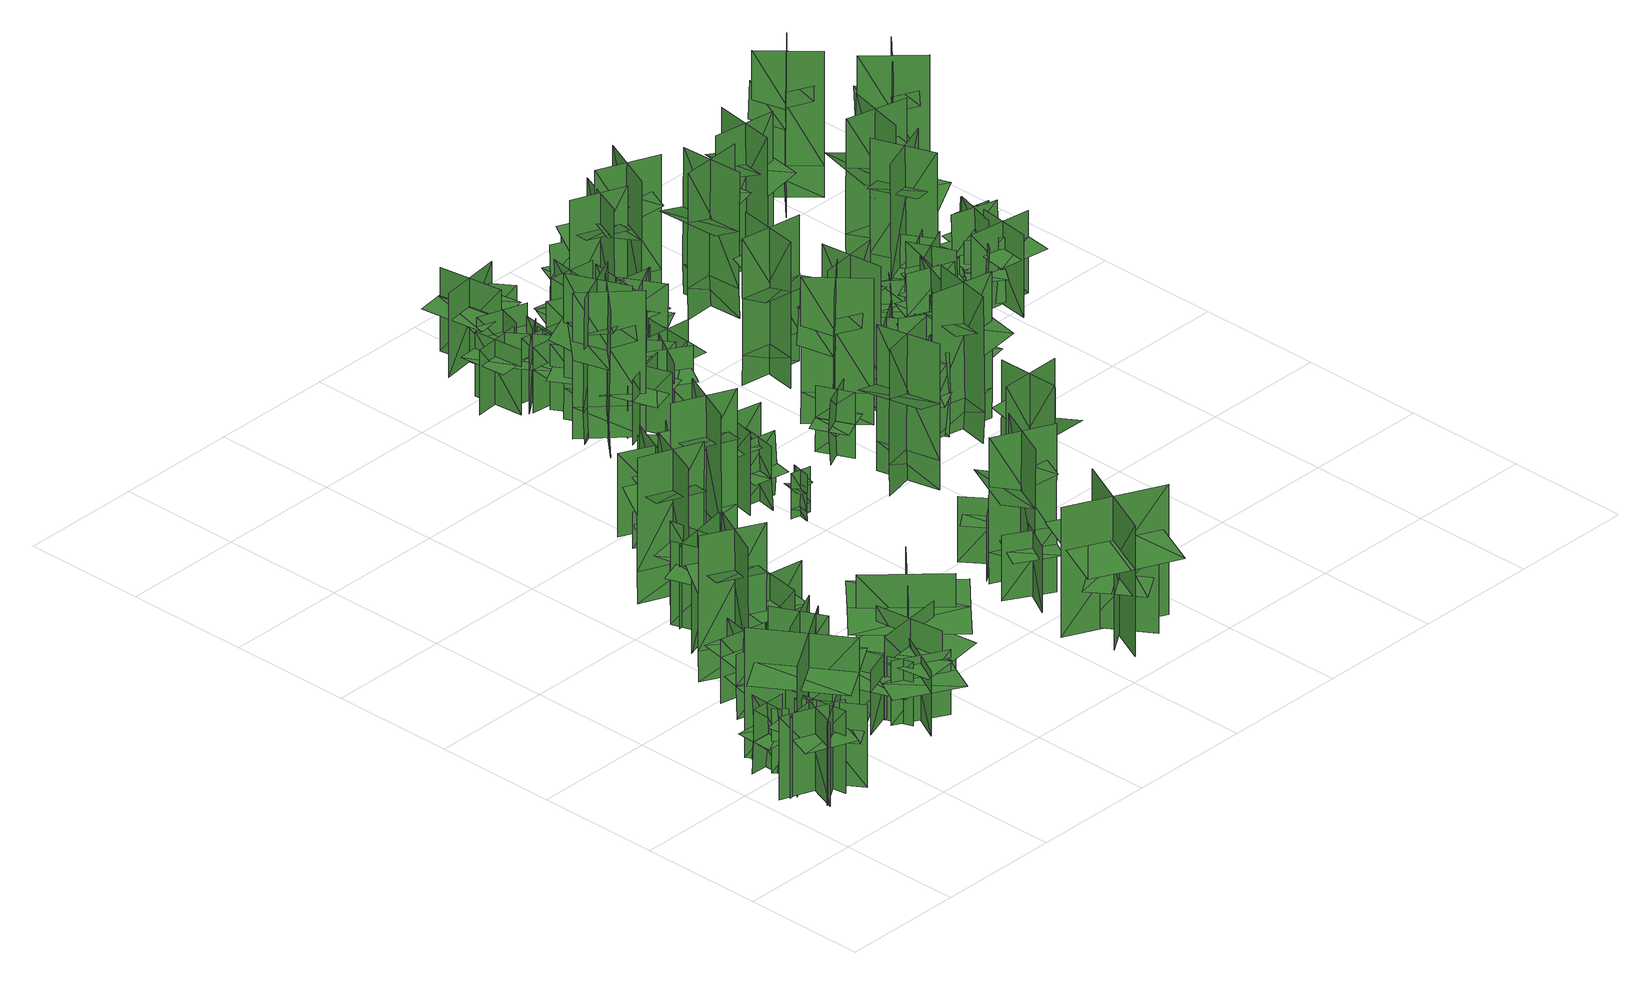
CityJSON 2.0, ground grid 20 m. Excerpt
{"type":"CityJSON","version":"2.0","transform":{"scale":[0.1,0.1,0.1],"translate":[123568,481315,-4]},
"CityObjects":{
"tree1":{"type":"SolitaryVegetationObject","geometry":[{"type":"MultiSurface","lod":"1","boundaries":[[[0,1,2]],[[0,2,3]],[[4,5,6]],[[4,6,7]],[[8,9,10]],[[8,10,11]],[[8,11,12]],[[8,12,13]]]}]},
"tree2":{"type":"SolitaryVegetationObject","geometry":[{"type":"MultiSurface","lod":"1","boundaries":[[[14,15,16]],[[14,16,17]],[[18,19,20]],[[18,20,21]],[[22,23,24]],[[22,24,25]],[[22,25,26]],[[22,26,27]]]}]},
"tree3":{"type":"SolitaryVegetationObject","geometry":[{"type":"MultiSurface","lod":"1","boundaries":[[[28,29,30]],[[28,30,31]],[[32,33,34]],[[32,34,35]],[[36,37,33]],[[36,33,32]],[[38,39,29]],[[38,29,28]],[[28,29,40]],[[28,40,41]],[[28,42,43]],[[28,43,29]]]}]},
"tree4":{"type":"SolitaryVegetationObject","geometry":[{"type":"MultiSurface","lod":"1","boundaries":[[[44,45,46]],[[44,46,47]],[[48,49,50]],[[48,50,51]],[[52,53,54]],[[52,54,55]],[[52,55,56]],[[52,56,57]]]}]},
"tree5":{"type":"SolitaryVegetationObject","geometry":[{"type":"MultiSurface","lod":"1","boundaries":[[[58,59,60]],[[58,60,61]],[[62,63,64]],[[62,64,65]],[[66,67,68]],[[66,68,69]],[[66,69,70]],[[66,70,71]]]}]},
"tree6":{"type":"SolitaryVegetationObject","geometry":[{"type":"MultiSurface","lod":"1","boundaries":[[[72,73,74]],[[72,74,75]],[[76,77,78]],[[76,78,79]],[[80,81,82]],[[80,82,83]],[[80,84,85]],[[80,85,81]]]}]},
"tree7":{"type":"SolitaryVegetationObject","geometry":[{"type":"MultiSurface","lod":"1","boundaries":[[[86,87,88]],[[86,88,89]],[[90,91,92]],[[90,92,93]],[[94,95,91]],[[94,91,90]],[[96,97,87]],[[96,87,86]],[[98,99,100]],[[98,100,101]],[[102,103,104]],[[102,104,105]]]}]},
"tree8":{"type":"SolitaryVegetationObject","geometry":[{"type":"MultiSurface","lod":"1","boundaries":[[[106,107,108]],[[106,108,109]],[[110,111,112]],[[110,112,113]],[[114,115,111]],[[114,111,110]],[[116,117,107]],[[116,107,106]],[[106,107,118]],[[106,118,119]],[[106,120,121]],[[106,121,107]]]}]},
"tree9":{"type":"SolitaryVegetationObject","geometry":[{"type":"MultiSurface","lod":"1","boundaries":[[[122,123,124]],[[122,124,125]],[[126,127,128]],[[126,128,129]],[[130,131,127]],[[130,127,126]],[[132,133,123]],[[132,123,122]],[[122,123,134]],[[122,134,135]],[[122,136,137]],[[122,137,123]]]}]},
"tree10":{"type":"SolitaryVegetationObject","geometry":[{"type":"MultiSurface","lod":"1","boundaries":[[[138,139,140]],[[138,140,141]],[[142,143,144]],[[142,144,145]],[[146,147,148]],[[146,148,149]],[[146,149,150]],[[146,150,151]]]}]},
"tree11":{"type":"SolitaryVegetationObject","geometry":[{"type":"MultiSurface","lod":"1","boundaries":[[[152,153,154]],[[152,154,155]],[[156,157,158]],[[156,158,159]],[[160,161,162]],[[160,162,163]],[[160,163,164]],[[160,164,165]]]}]},
"tree12":{"type":"SolitaryVegetationObject","geometry":[{"type":"MultiSurface","lod":"1","boundaries":[[[166,167,168]],[[166,168,169]],[[170,171,172]],[[170,172,173]],[[174,175,176]],[[174,176,177]],[[174,177,178]],[[174,178,179]]]}]},
"tree13":{"type":"SolitaryVegetationObject","geometry":[{"type":"MultiSurface","lod":"1","boundaries":[[[180,181,182]],[[180,182,183]],[[184,185,186]],[[184,186,187]],[[188,189,185]],[[188,185,184]],[[190,191,181]],[[190,181,180]],[[192,193,194]],[[192,194,195]],[[196,197,198]],[[196,198,199]]]}]},
"tree14":{"type":"SolitaryVegetationObject","geometry":[{"type":"MultiSurface","lod":"1","boundaries":[[[200,201,202]],[[200,202,203]],[[204,205,206]],[[204,206,207]],[[208,209,210]],[[208,210,211]],[[208,211,212]],[[208,212,213]]]}]},
"tree15":{"type":"SolitaryVegetationObject","geometry":[{"type":"MultiSurface","lod":"1","boundaries":[[[214,215,216]],[[214,216,217]],[[218,219,220]],[[218,220,221]],[[222,223,224]],[[222,224,225]],[[222,225,226]],[[222,226,227]]]}]},
"tree16":{"type":"SolitaryVegetationObject","geometry":[{"type":"MultiSurface","lod":"1","boundaries":[[[228,229,230]],[[228,230,231]],[[232,233,234]],[[232,234,235]],[[236,237,238]],[[236,238,239]],[[236,240,241]],[[236,241,237]]]}]},
"tree17":{"type":"SolitaryVegetationObject","geometry":[{"type":"MultiSurface","lod":"1","boundaries":[[[242,243,244]],[[242,244,245]],[[246,247,248]],[[246,248,249]],[[250,251,252]],[[250,252,253]],[[250,253,254]],[[250,254,255]]]}]},
"tree18":{"type":"SolitaryVegetationObject","geometry":[{"type":"MultiSurface","lod":"1","boundaries":[[[256,257,258]],[[256,258,259]],[[260,261,262]],[[260,262,263]],[[264,265,266]],[[264,266,267]],[[264,268,269]],[[264,269,265]]]}]},
"tree19":{"type":"SolitaryVegetationObject","geometry":[{"type":"MultiSurface","lod":"1","boundaries":[[[270,271,272]],[[270,272,273]],[[274,275,276]],[[274,276,277]],[[278,279,275]],[[278,275,274]],[[280,281,271]],[[280,271,270]],[[282,283,284]],[[282,284,285]],[[286,287,288]],[[286,288,289]]]}]},
"tree20":{"type":"SolitaryVegetationObject","geometry":[{"type":"MultiSurface","lod":"1","boundaries":[[[290,291,292]],[[290,292,293]],[[294,295,296]],[[294,296,297]],[[298,299,300]],[[298,300,301]],[[298,301,302]],[[298,302,303]]]}]},
"tree21":{"type":"SolitaryVegetationObject","geometry":[{"type":"MultiSurface","lod":"1","boundaries":[[[304,305,306]],[[304,306,307]],[[308,309,310]],[[308,310,311]],[[312,313,314]],[[312,314,315]],[[312,315,316]],[[312,316,317]]]}]},
"tree22":{"type":"SolitaryVegetationObject","geometry":[{"type":"MultiSurface","lod":"1","boundaries":[[[318,319,320]],[[318,320,321]],[[322,323,324]],[[322,324,325]],[[326,327,323]],[[326,323,322]],[[328,329,319]],[[328,319,318]],[[330,331,332]],[[330,332,333]],[[334,335,336]],[[334,336,337]]]}]},
"tree23":{"type":"SolitaryVegetationObject","geometry":[{"type":"MultiSurface","lod":"1","boundaries":[[[338,339,340]],[[338,340,341]],[[342,343,344]],[[342,344,345]],[[346,347,348]],[[346,348,349]],[[346,347,350]],[[346,350,351]]]}]},
"tree24":{"type":"SolitaryVegetationObject","geometry":[{"type":"MultiSurface","lod":"1","boundaries":[[[352,353,354]],[[352,354,355]],[[356,357,358]],[[356,358,359]],[[360,361,362]],[[360,362,363]],[[360,361,364]],[[360,364,365]]]}]},
"tree25":{"type":"SolitaryVegetationObject","geometry":[{"type":"MultiSurface","lod":"1","boundaries":[[[366,367,368]],[[366,368,369]],[[370,371,372]],[[370,372,373]],[[374,375,376]],[[374,376,377]],[[374,378,379]],[[374,379,375]]]}]},
"tree26":{"type":"SolitaryVegetationObject","geometry":[{"type":"MultiSurface","lod":"1","boundaries":[[[380,381,382]],[[380,382,383]],[[384,385,386]],[[384,386,387]],[[388,389,390]],[[388,390,391]],[[388,391,392]],[[388,392,393]]]}]},
"tree27":{"type":"SolitaryVegetationObject","geometry":[{"type":"MultiSurface","lod":"1","boundaries":[[[394,395,396]],[[394,396,397]],[[398,399,400]],[[398,400,401]],[[402,403,399]],[[402,399,398]],[[404,405,395]],[[404,395,394]],[[406,407,408]],[[406,408,409]],[[410,411,412]],[[410,412,413]]]}]},
"tree28":{"type":"SolitaryVegetationObject","geometry":[{"type":"MultiSurface","lod":"1","boundaries":[[[414,415,416]],[[414,416,417]],[[418,419,420]],[[418,420,421]],[[422,423,424]],[[422,424,425]],[[422,425,426]],[[422,426,427]]]}]},
"tree29":{"type":"SolitaryVegetationObject","geometry":[{"type":"MultiSurface","lod":"1","boundaries":[[[428,429,430]],[[428,430,431]],[[432,433,434]],[[432,434,435]],[[436,437,433]],[[436,433,432]],[[438,439,429]],[[438,429,428]],[[440,441,442]],[[440,442,443]],[[444,445,446]],[[444,446,447]]]}]},
"tree30":{"type":"SolitaryVegetationObject","geometry":[{"type":"MultiSurface","lod":"1","boundaries":[[[448,449,450]],[[448,450,451]],[[452,453,454]],[[452,454,455]],[[456,457,453]],[[456,453,452]],[[458,459,449]],[[458,449,448]],[[448,449,460]],[[448,460,461]],[[448,462,463]],[[448,463,449]]]}]},
"tree31":{"type":"SolitaryVegetationObject","geometry":[{"type":"MultiSurface","lod":"1","boundaries":[[[464,465,466]],[[464,466,467]],[[468,469,470]],[[468,470,471]],[[472,473,474]],[[472,474,475]],[[472,476,477]],[[472,477,473]]]}]},
"tree32":{"type":"SolitaryVegetationObject","geometry":[{"type":"MultiSurface","lod":"1","boundaries":[[[478,479,480]],[[478,480,481]],[[482,483,484]],[[482,484,485]],[[486,487,483]],[[486,483,482]],[[488,489,479]],[[488,479,478]],[[490,491,492]],[[490,492,493]],[[494,495,496]],[[494,496,497]]]}]},
"tree33":{"type":"SolitaryVegetationObject","geometry":[{"type":"MultiSurface","lod":"1","boundaries":[[[498,499,500]],[[498,500,501]],[[502,503,504]],[[502,504,505]],[[506,507,503]],[[506,503,502]],[[508,509,499]],[[508,499,498]],[[510,511,512]],[[510,512,513]],[[514,515,516]],[[514,516,517]]]}]},
"tree34":{"type":"SolitaryVegetationObject","geometry":[{"type":"MultiSurface","lod":"1","boundaries":[[[518,519,520]],[[518,520,521]],[[522,523,524]],[[522,524,525]],[[526,527,528]],[[526,528,529]],[[526,530,531]],[[526,531,527]]]}]},
"tree35":{"type":"SolitaryVegetationObject","geometry":[{"type":"MultiSurface","lod":"1","boundaries":[[[532,533,534]],[[532,534,535]],[[536,537,538]],[[536,538,539]],[[540,541,542]],[[540,542,543]],[[540,541,544]],[[540,544,545]]]}]},
"tree36":{"type":"SolitaryVegetationObject","geometry":[{"type":"MultiSurface","lod":"1","boundaries":[[[546,547,548]],[[546,548,549]],[[550,551,552]],[[550,552,553]],[[554,555,556]],[[554,556,557]],[[554,555,558]],[[554,558,559]]]}]},
"tree37":{"type":"SolitaryVegetationObject","geometry":[{"type":"MultiSurface","lod":"1","boundaries":[[[560,561,562]],[[560,562,563]],[[564,565,566]],[[564,566,567]],[[568,569,570]],[[568,570,571]],[[568,569,572]],[[568,572,573]]]}]},
"tree38":{"type":"SolitaryVegetationObject","geometry":[{"type":"MultiSurface","lod":"1","boundaries":[[[574,575,576]],[[574,576,577]],[[578,579,580]],[[578,580,581]],[[582,583,584]],[[582,584,585]],[[582,583,586]],[[582,586,587]]]}]},
"tree39":{"type":"SolitaryVegetationObject","geometry":[{"type":"MultiSurface","lod":"1","boundaries":[[[588,589,590]],[[588,590,591]],[[592,593,594]],[[592,594,595]],[[596,597,598]],[[596,598,599]],[[596,597,600]],[[596,600,601]]]}]},
"tree40":{"type":"SolitaryVegetationObject","geometry":[{"type":"MultiSurface","lod":"1","boundaries":[[[602,603,604]],[[602,604,605]],[[606,607,608]],[[606,608,609]],[[610,611,607]],[[610,607,606]],[[612,613,603]],[[612,603,602]],[[614,615,616]],[[614,616,617]],[[618,619,620]],[[618,620,621]]]}]},
"tree41":{"type":"SolitaryVegetationObject","geometry":[{"type":"MultiSurface","lod":"1","boundaries":[[[622,623,624]],[[622,624,625]],[[626,627,628]],[[626,628,629]],[[630,631,632]],[[630,632,633]],[[630,631,634]],[[630,634,635]]]}]},
"tree42":{"type":"SolitaryVegetationObject","geometry":[{"type":"MultiSurface","lod":"1","boundaries":[[[636,637,638]],[[636,638,639]],[[640,641,642]],[[640,642,643]],[[644,645,641]],[[644,641,640]],[[646,647,637]],[[646,637,636]],[[648,649,650]],[[648,650,651]],[[652,653,654]],[[652,654,655]]]}]},
"tree43":{"type":"SolitaryVegetationObject","geometry":[{"type":"MultiSurface","lod":"1","boundaries":[[[656,657,658]],[[656,658,659]],[[660,661,662]],[[660,662,663]],[[664,665,666]],[[664,666,667]],[[664,665,668]],[[664,668,669]]]}]},
"tree44":{"type":"SolitaryVegetationObject","geometry":[{"type":"MultiSurface","lod":"1","boundaries":[[[670,671,672]],[[670,672,673]],[[674,675,676]],[[674,676,677]],[[678,679,680]],[[678,680,681]],[[678,679,682]],[[678,682,683]]]}]},
"tree45":{"type":"SolitaryVegetationObject","geometry":[{"type":"MultiSurface","lod":"1","boundaries":[[[684,685,686]],[[684,686,687]],[[688,689,690]],[[688,690,691]],[[692,693,694]],[[692,694,695]],[[692,693,696]],[[692,696,697]]]}]},
"tree46":{"type":"SolitaryVegetationObject","geometry":[{"type":"MultiSurface","lod":"1","boundaries":[[[698,699,700]],[[698,700,701]],[[702,703,704]],[[702,704,705]],[[706,707,708]],[[706,708,709]],[[706,707,710]],[[706,710,711]]]}]},
"tree47":{"type":"SolitaryVegetationObject","geometry":[{"type":"MultiSurface","lod":"1","boundaries":[[[712,713,714]],[[712,714,715]],[[716,717,718]],[[716,718,719]],[[720,721,722]],[[720,722,723]],[[720,721,724]],[[720,724,725]]]}]},
"tree48":{"type":"SolitaryVegetationObject","geometry":[{"type":"MultiSurface","lod":"1","boundaries":[[[726,727,728]],[[726,728,729]],[[730,731,732]],[[730,732,733]],[[734,735,736]],[[734,736,737]],[[734,735,738]],[[734,738,739]]]}]},
"tree49":{"type":"SolitaryVegetationObject","geometry":[{"type":"MultiSurface","lod":"1","boundaries":[[[740,741,742]],[[740,742,743]],[[744,745,746]],[[744,746,747]],[[748,749,745]],[[748,745,744]],[[750,751,741]],[[750,741,740]],[[740,741,752]],[[740,752,753]],[[740,754,755]],[[740,755,741]]]}]},
"tree50":{"type":"SolitaryVegetationObject","geometry":[{"type":"MultiSurface","lod":"1","boundaries":[[[756,757,758]],[[756,758,759]],[[760,761,762]],[[760,762,763]],[[764,765,766]],[[764,766,767]],[[764,765,768]],[[764,768,769]]]}]},
"tree51":{"type":"SolitaryVegetationObject","geometry":[{"type":"MultiSurface","lod":"1","boundaries":[[[770,771,772]],[[770,772,773]],[[774,775,776]],[[774,776,777]],[[778,779,775]],[[778,775,774]],[[780,781,771]],[[780,771,770]],[[770,771,782]],[[770,782,783]],[[770,784,785]],[[770,785,771]]]}]},
"tree52":{"type":"SolitaryVegetationObject","geometry":[{"type":"MultiSurface","lod":"1","boundaries":[[[786,787,788]],[[786,788,789]],[[790,791,792]],[[790,792,793]],[[794,795,796]],[[794,796,797]],[[794,795,798]],[[794,798,799]]]}]},
"tree53":{"type":"SolitaryVegetationObject","geometry":[{"type":"MultiSurface","lod":"1","boundaries":[[[800,801,802]],[[800,802,803]],[[804,805,806]],[[804,806,807]],[[808,809,810]],[[808,810,811]],[[808,809,812]],[[808,812,813]]]}]},
"tree54":{"type":"SolitaryVegetationObject","geometry":[{"type":"MultiSurface","lod":"1","boundaries":[[[814,815,816]],[[814,816,817]],[[818,819,820]],[[818,820,821]],[[822,823,824]],[[822,824,825]],[[822,823,826]],[[822,826,827]]]}]},
"tree55":{"type":"SolitaryVegetationObject","geometry":[{"type":"MultiSurface","lod":"1","boundaries":[[[828,829,830]],[[828,830,831]],[[832,833,834]],[[832,834,835]],[[836,837,838]],[[836,838,839]],[[836,837,840]],[[836,840,841]]]}]},
"tree56":{"type":"SolitaryVegetationObject","geometry":[{"type":"MultiSurface","lod":"1","boundaries":[[[842,843,844]],[[842,844,845]],[[846,847,848]],[[846,848,849]],[[850,851,847]],[[850,847,846]],[[852,853,843]],[[852,843,842]],[[854,855,856]],[[854,856,857]],[[858,859,860]],[[858,860,861]]]}]},
"tree57":{"type":"SolitaryVegetationObject","geometry":[{"type":"MultiSurface","lod":"1","boundaries":[[[862,863,864]],[[862,864,865]],[[866,867,868]],[[866,868,869]],[[870,871,867]],[[870,867,866]],[[872,873,863]],[[872,863,862]],[[862,863,874]],[[862,874,875]],[[862,876,877]],[[862,877,863]]]}]},
"tree58":{"type":"SolitaryVegetationObject","geometry":[{"type":"MultiSurface","lod":"1","boundaries":[[[878,879,880]],[[878,880,881]],[[882,883,884]],[[882,884,885]],[[886,887,888]],[[886,888,889]],[[886,887,890]],[[886,890,891]]]}]},
"tree59":{"type":"SolitaryVegetationObject","geometry":[{"type":"MultiSurface","lod":"1","boundaries":[[[892,893,894]],[[892,894,895]],[[896,897,898]],[[896,898,899]],[[900,901,897]],[[900,897,896]],[[902,903,893]],[[902,893,892]],[[892,893,904]],[[892,904,905]],[[892,906,907]],[[892,907,893]]]}]},
"tree60":{"type":"SolitaryVegetationObject","geometry":[{"type":"MultiSurface","lod":"1","boundaries":[[[908,909,910]],[[908,910,911]],[[912,913,914]],[[912,914,915]],[[916,917,913]],[[916,913,912]],[[918,919,909]],[[918,909,908]],[[908,909,920]],[[908,920,921]],[[908,922,923]],[[908,923,909]]]}]},
"tree61":{"type":"SolitaryVegetationObject","geometry":[{"type":"MultiSurface","lod":"1","boundaries":[[[924,925,926]],[[924,926,927]],[[928,929,930]],[[928,930,931]],[[932,933,929]],[[932,929,928]],[[934,935,925]],[[934,925,924]],[[936,937,938]],[[936,938,939]],[[940,941,942]],[[940,942,943]]]}]},
"tree62":{"type":"SolitaryVegetationObject","geometry":[{"type":"MultiSurface","lod":"1","boundaries":[[[944,945,946]],[[944,946,947]],[[948,949,950]],[[948,950,951]],[[952,953,949]],[[952,949,948]],[[954,955,945]],[[954,945,944]],[[956,957,958]],[[956,958,959]],[[960,961,962]],[[960,962,963]]]}]},
"tree63":{"type":"SolitaryVegetationObject","geometry":[{"type":"MultiSurface","lod":"1","boundaries":[[[964,965,966]],[[964,966,967]],[[968,969,970]],[[968,970,971]],[[972,973,969]],[[972,969,968]],[[974,975,965]],[[974,965,964]],[[976,977,978]],[[976,978,979]],[[980,981,982]],[[980,982,983]]]}]},
"tree64":{"type":"SolitaryVegetationObject","geometry":[{"type":"MultiSurface","lod":"1","boundaries":[[[984,985,986]],[[984,986,987]],[[988,989,990]],[[988,990,991]],[[992,993,989]],[[992,989,988]],[[994,995,985]],[[994,985,984]],[[996,997,998]],[[996,998,999]],[[1000,1001,1002]],[[1000,1002,1003]]]}]},
"tree65":{"type":"SolitaryVegetationObject","geometry":[{"type":"MultiSurface","lod":"1","boundaries":[[[1004,1005,1006]],[[1004,1006,1007]],[[1008,1009,1010]],[[1008,1010,1011]],[[1012,1013,1009]],[[1012,1009,1008]],[[1014,1015,1005]],[[1014,1005,1004]],[[1004,1005,1016]],[[1004,1016,1017]],[[1004,1018,1019]],[[1004,1019,1005]]]}]},
"tree66":{"type":"SolitaryVegetationObject","geometry":[{"type":"MultiSurface","lod":"1","boundaries":[[[1020,1021,1022]],[[1020,1022,1023]],[[1024,1025,1026]],[[1024,1026,1027]],[[1028,1029,1030]],[[1028,1030,1031]],[[1028,1032,1033]],[[1028,1033,1029]]]}]},
"tree67":{"type":"SolitaryVegetationObject","geometry":[{"type":"MultiSurface","lod":"1","boundaries":[[[1034,1035,1036]],[[1034,1036,1037]],[[1038,1039,1040]],[[1038,1040,1041]],[[1042,1043,1044]],[[1042,1044,1045]],[[1042,1045,1046]],[[1042,1046,1047]]]}]},
"tree68":{"type":"SolitaryVegetationObject","geometry":[{"type":"MultiSurface","lod":"1","boundaries":[[[1048,1049,1050]],[[1048,1050,1051]],[[1052,1053,1054]],[[1052,1054,1055]],[[1056,1057,1053]],[[1056,1053,1052]],[[1058,1059,1049]],[[1058,1049,1048]],[[1060,1061,1062]],[[1060,1062,1063]],[[1064,1065,1066]],[[1064,1066,1067]]]}]},
"tree69":{"type":"SolitaryVegetationObject","geometry":[{"type":"MultiSurface","lod":"1","boundaries":[[[1068,1069,1070]],[[1068,1070,1071]],[[1072,1073,1074]],[[1072,1074,1075]],[[1076,1077,1073]],[[1076,1073,1072]],[[1078,1079,1069]],[[1078,1069,1068]],[[1068,1069,1080]],[[1068,1080,1081]],[[1068,1082,1083]],[[1068,1083,1069]]]}]},
"tree70":{"type":"SolitaryVegetationObject","geometry":[{"type":"MultiSurface","lod":"1","boundaries":[[[1084,1085,1086]],[[1084,1086,1087]],[[1088,1089,1090]],[[1088,1090,1091]],[[1092,1093,1094]],[[1092,1094,1095]],[[1092,1096,1097]],[[1092,1097,1093]]]}]},
"tree71":{"type":"SolitaryVegetationObject","geometry":[{"type":"MultiSurface","lod":"1","boundaries":[[[1098,1099,1100]],[[1098,1100,1101]],[[1102,1103,1104]],[[1102,1104,1105]],[[1106,1107,1103]],[[1106,1103,1102]],[[1108,1109,1099]],[[1108,1099,1098]],[[1110,1111,1112]],[[1110,1112,1113]],[[1114,1115,1116]],[[1114,1116,1117]]]}]},
"tree72":{"type":"SolitaryVegetationObject","geometry":[{"type":"MultiSurface","lod":"1","boundaries":[[[1118,1119,1120]],[[1118,1120,1121]],[[1122,1123,1124]],[[1122,1124,1125]],[[1126,1127,1123]],[[1126,1123,1122]],[[1128,1129,1119]],[[1128,1119,1118]],[[1118,1119,1130]],[[1118,1130,1131]],[[1118,1132,1133]],[[1118,1133,1119]]]}]},
"tree73":{"type":"SolitaryVegetationObject","geometry":[{"type":"MultiSurface","lod":"1","boundaries":[[[1134,1135,1136]],[[1134,1136,1137]],[[1138,1139,1140]],[[1138,1140,1141]],[[1142,1143,1139]],[[1142,1139,1138]],[[1144,1145,1135]],[[1144,1135,1134]],[[1134,1135,1146]],[[1134,1146,1147]],[[1134,1148,1149]],[[1134,1149,1135]]]}]},
"tree74":{"type":"SolitaryVegetationObject","geometry":[{"type":"MultiSurface","lod":"1","boundaries":[[[1150,1151,1152]],[[1150,1152,1153]],[[1154,1155,1156]],[[1154,1156,1157]],[[1158,1159,1155]],[[1158,1155,1154]],[[1160,1161,1151]],[[1160,1151,1150]],[[1150,1151,1162]],[[1150,1162,1163]],[[1150,1164,1165]],[[1150,1165,1151]]]}]},
"tree75":{"type":"SolitaryVegetationObject","geometry":[{"type":"MultiSurface","lod":"1","boundaries":[[[1166,1167,1168]],[[1166,1168,1169]],[[1170,1171,1172]],[[1170,1172,1173]],[[1174,1175,1171]],[[1174,1171,1170]],[[1176,1177,1167]],[[1176,1167,1166]],[[1166,1167,1178]],[[1166,1178,1179]],[[1166,1180,1181]],[[1166,1181,1167]]]}]},
"tree76":{"type":"SolitaryVegetationObject","geometry":[{"type":"MultiSurface","lod":"1","boundaries":[[[1182,1183,1184]],[[1182,1184,1185]],[[1186,1187,1188]],[[1186,1188,1189]],[[1190,1191,1192]],[[1190,1192,1193]],[[1190,1194,1195]],[[1190,1195,1191]]]}]},
"tree77":{"type":"SolitaryVegetationObject","geometry":[{"type":"MultiSurface","lod":"1","boundaries":[[[1196,1197,1198]],[[1196,1198,1199]],[[1200,1201,1202]],[[1200,1202,1203]],[[1204,1205,1201]],[[1204,1201,1200]],[[1206,1207,1197]],[[1206,1197,1196]],[[1208,1209,1210]],[[1208,1210,1211]],[[1212,1213,1214]],[[1212,1214,1215]]]}]},
"tree78":{"type":"SolitaryVegetationObject","geometry":[{"type":"MultiSurface","lod":"1","boundaries":[[[1216,1217,1218]],[[1216,1218,1219]],[[1220,1221,1222]],[[1220,1222,1223]],[[1224,1225,1221]],[[1224,1221,1220]],[[1226,1227,1217]],[[1226,1217,1216]],[[1216,1217,1228]],[[1216,1228,1229]],[[1216,1230,1231]],[[1216,1231,1217]]]}]},
"tree79":{"type":"SolitaryVegetationObject","geometry":[{"type":"MultiSurface","lod":"1","boundaries":[[[1232,1233,1234]],[[1232,1234,1235]],[[1236,1237,1238]],[[1236,1238,1239]],[[1240,1241,1237]],[[1240,1237,1236]],[[1242,1243,1233]],[[1242,1233,1232]],[[1244,1245,1246]],[[1244,1246,1247]],[[1248,1249,1250]],[[1248,1250,1251]]]}]},
"tree80":{"type":"SolitaryVegetationObject","geometry":[{"type":"MultiSurface","lod":"1","boundaries":[[[1252,1253,1254]],[[1252,1254,1255]],[[1256,1257,1258]],[[1256,1258,1259]],[[1260,1261,1257]],[[1260,1257,1256]],[[1262,1263,1253]],[[1262,1253,1252]],[[1252,1253,1264]],[[1252,1264,1265]],[[1252,1266,1267]],[[1252,1267,1253]]]}]},
"tree81":{"type":"SolitaryVegetationObject","geometry":[{"type":"MultiSurface","lod":"1","boundaries":[[[1268,1269,1270]],[[1268,1270,1271]],[[1272,1273,1274]],[[1272,1274,1275]],[[1276,1277,1273]],[[1276,1273,1272]],[[1278,1279,1269]],[[1278,1269,1268]],[[1280,1281,1282]],[[1280,1282,1283]],[[1284,1285,1286]],[[1284,1286,1287]]]}]},
"tree82":{"type":"SolitaryVegetationObject","geometry":[{"type":"MultiSurface","lod":"1","boundaries":[[[1288,1289,1290]],[[1288,1290,1291]],[[1292,1293,1294]],[[1292,1294,1295]],[[1296,1297,1298]],[[1296,1298,1299]],[[1296,1299,1300]],[[1296,1300,1301]]]}]},
"tree83":{"type":"SolitaryVegetationObject","geometry":[{"type":"MultiSurface","lod":"1","boundaries":[[[1302,1303,1304]],[[1302,1304,1305]],[[1306,1307,1308]],[[1306,1308,1309]],[[1310,1311,1307]],[[1310,1307,1306]],[[1312,1313,1303]],[[1312,1303,1302]],[[1302,1303,1314]],[[1302,1314,1315]],[[1302,1316,1317]],[[1302,1317,1303]]]}]},
"tree84":{"type":"SolitaryVegetationObject","geometry":[{"type":"MultiSurface","lod":"1","boundaries":[[[1318,1319,1320]],[[1318,1320,1321]],[[1322,1323,1324]],[[1322,1324,1325]],[[1326,1327,1323]],[[1326,1323,1322]],[[1328,1329,1319]],[[1328,1319,1318]],[[1330,1331,1332]],[[1330,1332,1333]],[[1334,1335,1336]],[[1334,1336,1337]]]}]},
"tree85":{"type":"SolitaryVegetationObject","geometry":[{"type":"MultiSurface","lod":"1","boundaries":[[[1338,1339,1340]],[[1338,1340,1341]],[[1342,1343,1344]],[[1342,1344,1345]],[[1346,1347,1343]],[[1346,1343,1342]],[[1348,1349,1339]],[[1348,1339,1338]],[[1338,1339,1350]],[[1338,1350,1351]],[[1338,1352,1353]],[[1338,1353,1339]]]}]},
"tree86":{"type":"SolitaryVegetationObject","geometry":[{"type":"MultiSurface","lod":"1","boundaries":[[[1354,1355,1356]],[[1354,1356,1357]],[[1358,1359,1360]],[[1358,1360,1361]],[[1362,1363,1359]],[[1362,1359,1358]],[[1364,1365,1355]],[[1364,1355,1354]],[[1366,1367,1368]],[[1366,1368,1369]],[[1370,1371,1372]],[[1370,1372,1373]]]}]},
"tree87":{"type":"SolitaryVegetationObject","geometry":[{"type":"MultiSurface","lod":"1","boundaries":[[[1374,1375,1376]],[[1374,1376,1377]],[[1378,1379,1380]],[[1378,1380,1381]],[[1382,1383,1379]],[[1382,1379,1378]],[[1384,1385,1375]],[[1384,1375,1374]],[[1386,1387,1388]],[[1386,1388,1389]],[[1390,1391,1392]],[[1390,1392,1393]]]}]},
"tree88":{"type":"SolitaryVegetationObject","geometry":[{"type":"MultiSurface","lod":"1","boundaries":[[[1394,1395,1396]],[[1394,1396,1397]],[[1398,1399,1400]],[[1398,1400,1401]],[[1402,1403,1399]],[[1402,1399,1398]],[[1404,1405,1395]],[[1404,1395,1394]],[[1394,1395,1406]],[[1394,1406,1407]],[[1394,1408,1409]],[[1394,1409,1395]]]}]},
"tree89":{"type":"SolitaryVegetationObject","geometry":[{"type":"MultiSurface","lod":"1","boundaries":[[[1410,1411,1412]],[[1410,1412,1413]],[[1414,1415,1416]],[[1414,1416,1417]],[[1418,1419,1415]],[[1418,1415,1414]],[[1420,1421,1411]],[[1420,1411,1410]],[[1410,1411,1422]],[[1410,1422,1423]],[[1410,1424,1425]],[[1410,1425,1411]]]}]}
},
"vertices":[
[46,76,22],[82,174,22],[82,174,162],[46,76,162],[107,104,22],[107,104,162],[9,141,162],[9,141,22],[107,104,118],[122,145,118],[44,175,118],[28,134,118],[13,93,118],[91,63,118],
[126,147,21],[23,133,21],[23,133,160],[126,147,160],[73,188,21],[73,188,160],[87,84,160],[87,84,21],[73,188,116],[30,182,116],[41,99,116],[84,105,116],[127,111,116],[116,193,116],
[95,215,75],[36,216,75],[35,185,75],[95,184,75],[66,186,75],[68,245,75],[64,245,129],[62,186,129],[62,186,20],[64,245,20],[95,217,20],[36,219,20],[36,216,129],[95,215,129],[96,245,75],[37,246,75],
[120,73,21],[63,161,21],[63,161,160],[120,73,160],[134,139,21],[134,139,160],[46,82,160],[46,82,21],[134,139,116],[110,175,116],[40,130,116],[64,93,116],[88,57,116],[158,102,116],
[109,198,20],[52,145,20],[52,145,128],[109,198,128],[57,200,20],[110,143,20],[110,143,128],[57,200,128],[57,200,98],[29,174,98],[82,117,98],[110,143,98],[138,169,98],[86,226,98],
[67,262,15],[157,123,15],[157,123,234],[67,262,234],[40,135,15],[180,224,15],[180,224,234],[40,135,234],[75,250,177],[157,123,177],[212,158,177],[130,286,177],[20,215,177],[102,88,177],
[133,278,63],[172,196,63],[171,195,234],[132,277,234],[110,213,64],[192,252,64],[192,253,234],[110,214,234],[110,214,18],[192,253,18],[132,277,18],[171,195,18],[133,277,146],[172,196,146],[213,215,163],[174,297,163],[166,207,173],[137,268,173],[106,253,183],[135,192,183],
[196,269,71],[140,248,71],[151,219,71],[207,240,71],[180,231,71],[159,287,71],[156,285,125],[176,230,125],[176,230,16],[156,285,16],[195,271,16],[140,250,16],[140,248,125],[196,269,125],[186,297,71],[130,276,71],
[135,342,69],[193,327,69],[201,357,69],[143,372,69],[171,364,69],[156,306,69],[159,305,123],[174,363,123],[174,363,14],[159,305,14],[135,340,14],[192,325,14],[193,327,123],[135,342,123],[128,313,69],[185,298,69],
[184,344,13],[200,420,13],[200,420,121],[184,344,121],[228,372,13],[152,388,13],[152,388,121],[228,372,121],[228,372,91],[236,410,91],[160,426,91],[152,388,91],[144,351,91],[219,334,91],
[230,168,18],[230,168,126],[318,200,126],[318,200,18],[258,225,18],[258,225,126],[289,140,126],[289,140,18],[253,238,91],[209,221,91],[248,116,91],[292,132,91],[336,148,91],[297,254,91],
[285,102,19],[285,102,128],[329,185,128],[329,185,19],[267,163,19],[267,163,128],[347,121,128],[347,121,19],[255,169,92],[233,128,92],[333,75,92],[354,117,92],[376,158,92],[277,211,92],
[172,450,65],[265,404,65],[264,402,260],[172,449,260],[197,376,65],[243,468,65],[242,469,260],[196,376,260],[196,376,14],[242,469,14],[172,449,14],[264,402,14],[172,449,160],[265,403,160],[288,450,179],[195,496,179],[252,409,191],[182,443,191],[165,408,201],[235,374,201],
[389,193,21],[389,193,160],[270,178,160],[270,178,21],[338,130,21],[338,130,160],[324,245,160],[324,245,21],[341,112,115],[400,120,115],[382,263,115],[322,255,115],[263,247,115],[281,104,115],
[297,467,16],[280,363,16],[280,363,155],[297,467,155],[243,427,16],[243,427,155],[346,410,155],[346,410,16],[243,427,111],[236,384,111],[318,371,111],[326,414,111],[333,457,111],[250,470,111],
[261,586,11],[294,485,11],[294,485,152],[261,586,152],[224,511,11],[325,544,11],[325,544,152],[224,511,152],[264,577,115],[294,485,115],[334,499,115],[303,591,115],[224,564,115],[255,472,115],
[432,288,19],[432,288,190],[327,185,190],[327,185,19],[429,188,19],[429,188,190],[330,289,190],[330,289,19],[444,173,134],[497,224,134],[373,350,134],[321,299,134],[268,247,134],[392,121,134],
[318,518,11],[299,623,11],[299,623,152],[318,518,152],[365,588,11],[261,569,11],[261,569,152],[365,588,152],[316,527,116],[299,623,116],[257,615,116],[275,520,116],[358,535,116],[340,631,116],
[267,657,66],[362,617,66],[362,615,260],[266,655,260],[296,584,66],[336,680,66],[336,680,260],[295,584,260],[295,584,14],[336,680,14],[266,655,14],[362,615,14],[267,656,161],[362,616,161],[383,664,179],[287,704,179],[349,621,191],[277,651,191],[262,614,202],[334,585,202],
[392,762,15],[369,734,15],[369,734,77],[392,762,77],[368,760,15],[368,760,77],[396,736,77],[396,736,15],[369,759,57],[360,747,57],[382,729,57],[391,740,57],[401,752,57],[379,770,57],
[408,728,16],[452,824,16],[452,824,156],[408,728,156],[471,752,16],[471,752,156],[376,796,156],[376,796,16],[471,752,112],[489,792,112],[413,827,112],[395,787,112],[377,747,112],[453,712,112],
[404,719,66],[498,677,66],[497,676,261],[403,718,261],[431,646,66],[473,741,66],[473,741,261],[430,646,261],[430,646,15],[473,741,15],[403,718,15],[497,676,15],[403,718,161],[498,676,161],[519,724,180],[425,766,180],[485,682,192],[414,713,192],[398,677,202],[469,646,202],
[725,131,14],[637,73,14],[637,73,155],[725,131,155],[655,146,14],[713,57,14],[713,57,155],[655,146,155],[723,134,108],[635,76,108],[664,32,108],[752,90,108],[611,111,108],[700,170,108],
[718,191,12],[648,42,12],[648,42,231],[718,191,231],[613,153,12],[762,83,12],[762,83,231],[613,153,231],[713,193,158],[643,44,158],[718,10,158],[788,159,158],[583,73,158],[653,222,158],
[625,280,14],[696,239,14],[696,239,124],[625,280,124],[642,217,14],[683,289,14],[683,289,124],[642,217,124],[631,277,95],[696,239,95],[713,267,95],[647,305,95],[614,248,95],[680,210,95],
[525,786,18],[465,840,18],[465,840,127],[525,786,127],[522,838,18],[522,838,127],[468,777,127],[468,777,18],[522,838,92],[497,860,92],[453,812,92],[478,789,92],[504,767,92],[547,815,92],
[664,253,67],[708,346,67],[710,346,262],[666,252,262],[738,279,68],[644,323,68],[644,322,262],[738,278,262],[738,278,16],[644,322,16],[666,252,16],[710,346,16],[665,252,162],[709,346,162],[662,368,181],[617,275,181],[703,333,193],[671,263,193],[706,246,204],[739,317,204],
[568,798,16],[546,696,16],[546,696,156],[568,798,156],[512,762,16],[512,762,156],[615,740,156],[615,740,16],[512,762,112],[503,719,112],[585,701,112],[594,744,112],[603,787,112],[521,804,112],
[589,626,33],[596,658,33],[597,658,94],[590,626,94],[610,639,33],[578,646,33],[578,646,94],[610,639,94],[610,639,17],[578,646,17],[590,626,17],[597,658,17],[589,626,63],[596,658,63],[580,662,69],[573,630,69],[596,654,72],[590,630,72],[602,627,76],[608,651,76],
[575,682,70],[586,740,70],[556,746,71],[545,687,71],[551,715,70],[610,704,70],[610,708,125],[552,719,125],[552,719,16],[610,708,16],[578,681,16],[589,740,16],[586,740,125],[575,682,125],[605,676,71],[616,734,71],
[659,397,14],[708,330,14],[708,330,124],[659,397,124],[649,332,14],[716,380,14],[716,380,124],[649,332,124],[663,391,95],[708,330,95],[734,349,95],[690,410,95],[637,372,95],[681,310,95],
[521,948,69],[592,1023,69],[593,1022,263],[523,946,263],[600,950,69],[524,1021,69],[523,1020,263],[599,949,263],[599,949,17],[523,1020,17],[523,946,17],[593,1022,17],[522,947,164],[593,1023,164],[554,1059,183],[484,983,183],[583,1012,194],[531,955,194],[559,928,205],[612,985,205],
[523,1000,69],[618,1042,69],[618,1040,263],[524,998,263],[596,971,69],[554,1066,69],[553,1066,263],[595,971,263],[595,971,17],[553,1066,17],[524,998,17],[618,1040,17],[523,999,164],[618,1041,164],[596,1089,182],[502,1047,182],[605,1035,194],[534,1003,194],[550,967,205],[621,999,205],
[532,1129,7],[524,1211,7],[524,1211,116],[532,1129,116],[574,1180,7],[491,1172,7],[491,1172,116],[574,1180,116],[531,1136,88],[524,1211,88],[492,1208,88],[499,1133,88],[564,1139,88],[557,1215,88],
[649,973,16],[571,948,16],[571,948,125],[649,973,125],[599,998,16],[624,920,16],[624,920,125],[599,998,125],[648,975,89],[570,950,89],[582,911,89],[661,936,89],[560,982,89],[638,1007,89],
[548,1043,15],[620,1083,15],[620,1083,125],[548,1043,125],[602,1028,15],[562,1100,15],[562,1100,125],[602,1028,125],[549,1041,88],[621,1081,88],[602,1117,88],[529,1077,88],[637,1051,88],[565,1012,88],
[570,1020,16],[637,972,16],[637,972,125],[570,1020,125],[579,965,16],[627,1032,16],[627,1032,125],[579,965,125],[568,1018,89],[635,970,89],[659,1004,89],[592,1052,89],[616,943,89],[549,991,89],
[540,1168,15],[589,1102,15],[589,1102,125],[540,1168,125],[532,1113,15],[598,1162,15],[598,1162,125],[532,1113,125],[538,1167,88],[587,1100,88],[620,1125,88],[572,1191,88],[560,1081,88],[511,1147,88],
[619,1103,15],[538,1111,15],[538,1111,125],[619,1103,125],[584,1146,15],[576,1064,15],[576,1064,125],[584,1146,125],[620,1105,88],[538,1114,88],[534,1073,88],[616,1064,88],[541,1147,88],[623,1139,88],
[765,531,79],[742,632,79],[743,633,274],[766,532,274],[807,597,80],[706,574,80],[706,573,274],[807,596,274],[807,596,28],[706,573,28],[766,532,28],[743,633,28],[766,531,174],[743,632,174],[691,621,193],[714,520,193],[746,619,205],[764,543,205],[802,552,215],[784,627,215],
[583,1096,15],[595,1177,15],[595,1177,124],[583,1096,124],[627,1129,15],[546,1141,15],[546,1141,124],[627,1129,124],[585,1095,88],[597,1177,88],[556,1183,88],[544,1101,88],[630,1172,88],[618,1091,88],
[862,395,68],[759,395,68],[759,396,263],[862,397,263],[807,450,69],[807,347,69],[808,347,263],[808,450,263],[808,450,17],[808,347,17],[862,397,17],[759,396,17],[862,396,163],[759,396,163],[759,343,182],[862,343,182],[773,396,194],[850,397,194],[850,436,205],[772,435,205],
[626,1060,15],[622,978,15],[622,978,125],[626,1060,125],[585,1022,15],[667,1018,15],[667,1018,125],[585,1022,125],[623,1060,88],[620,978,88],[661,976,88],[664,1058,88],[586,979,88],[590,1061,88],
[634,1066,15],[576,1124,15],[576,1124,125],[634,1066,125],[634,1122,15],[576,1063,15],[576,1063,125],[634,1122,125],[636,1068,88],[578,1125,88],[549,1096,88],[607,1038,88],[601,1149,88],[659,1091,88],
[644,1117,15],[596,1050,15],[596,1050,124],[644,1117,124],[589,1108,15],[656,1060,15],[656,1060,124],[589,1108,124],[642,1119,88],[594,1052,88],[628,1028,88],[675,1095,88],[567,1071,88],[614,1138,88],
[570,1174,16],[596,1252,16],[596,1252,125],[570,1174,125],[620,1199,16],[542,1225,16],[542,1225,125],[620,1199,125],[573,1173,89],[599,1251,89],[560,1264,89],[534,1186,89],[630,1241,89],[604,1163,89],
[644,935,15],[687,1005,15],[687,1005,125],[644,935,125],[698,948,15],[628,991,15],[628,991,125],[698,948,125],[646,933,88],[689,1004,88],[654,1025,88],[611,955,88],[717,986,88],[675,916,88],
[568,1320,16],[583,1215,16],[583,1215,157],[568,1320,157],[525,1263,16],[630,1277,16],[630,1277,157],[525,1263,157],[565,1320,110],[580,1215,110],[632,1222,110],[617,1327,110],[537,1209,110],[523,1314,110],
[650,1041,70],[634,1099,70],[604,1090,70],[620,1033,70],[613,1061,70],[671,1077,70],[670,1080,125],[612,1064,125],[612,1064,16],[670,1080,16],[652,1042,16],[636,1099,16],[634,1099,125],[650,1041,125],[679,1049,70],[663,1107,70],
[697,1032,15],[630,984,15],[630,984,124],[697,1032,124],[642,1041,15],[689,974,15],[689,974,124],[642,1041,124],[695,1034,88],[628,987,88],[652,953,88],[719,1001,88],[609,1014,88],[676,1061,88],
[739,748,70],[764,694,70],[792,706,70],[767,760,70],[778,734,70],[724,709,70],[725,706,124],[779,731,124],[779,731,15],[725,706,15],[736,746,15],[761,692,15],[764,694,124],[739,748,124],[711,735,70],[736,681,70],
[635,1080,13],[681,1175,13],[681,1175,154],[635,1080,154],[702,1104,13],[607,1150,13],[607,1150,154],[702,1104,154],[638,1078,107],[684,1173,107],[636,1197,107],[590,1101,107],[722,1155,107],[676,1060,107],
[684,1020,15],[681,1102,15],[681,1102,124],[684,1020,124],[722,1061,15],[640,1058,15],[640,1058,124],[722,1061,124],[687,1020,88],[684,1102,88],[642,1101,88],[646,1019,88],[717,1104,88],[720,1022,88],
[652,1300,15],[584,1253,15],[584,1253,125],[652,1300,125],[597,1310,15],[644,1242,15],[644,1242,125],[597,1310,125],[650,1302,88],[583,1255,88],[606,1222,88],[674,1269,88],[564,1283,88],[631,1330,88],
[744,1001,15],[662,1009,15],[662,1009,125],[744,1001,125],[708,1044,15],[700,962,15],[700,962,125],[708,1044,125],[744,1003,88],[662,1012,88],[658,971,88],[740,962,88],[666,1045,88],[747,1036,88],
[767,740,68],[845,808,68],[846,806,262],[768,739,262],[845,734,68],[777,812,68],[776,812,262],[844,733,262],[844,733,16],[776,812,16],[768,739,16],[846,806,16],[767,739,163],[846,807,163],[811,847,182],[733,779,182],[835,798,193],[777,746,193],[802,717,204],[861,768,204],
[733,1176,84],[658,1187,84],[652,1147,85],[727,1136,85],[691,1143,84],[702,1219,84],[698,1219,154],[687,1144,154],[687,1144,14],[698,1219,14],[734,1179,14],[658,1190,14],[658,1187,154],[733,1176,154],[739,1214,85],[663,1225,85],
[670,1119,14],[774,1103,14],[774,1103,155],[670,1119,155],[713,1061,14],[728,1166,14],[728,1166,155],[713,1061,155],[669,1115,108],[774,1100,108],[782,1152,108],[677,1168,108],[768,1057,108],[663,1073,108],
[704,1066,86],[771,1103,86],[751,1138,86],[685,1101,86],[717,1117,86],[754,1050,86],[758,1053,156],[721,1120,156],[721,1120,16],[758,1053,16],[705,1063,16],[772,1100,16],[771,1103,156],[704,1066,156],[722,1032,86],[789,1069,86],
[913,686,85],[846,649,85],[865,614,86],[932,651,86],[899,635,85],[862,702,85],[858,699,156],[895,633,156],[895,633,15],[858,699,15],[911,689,15],[844,652,15],[846,649,156],[913,686,156],[894,720,86],[827,683,86],
[814,796,67],[917,809,67],[917,807,262],[815,795,262],[876,748,68],[863,851,68],[862,850,262],[875,748,262],[875,748,16],[862,850,16],[815,795,16],[917,807,16],[814,795,162],[917,808,162],[911,860,181],[808,848,181],[903,806,193],[826,796,193],[831,757,204],[908,767,204],
[936,685,68],[915,583,68],[913,584,263],[934,685,263],[870,642,68],[972,621,68],[972,622,263],[870,643,263],[870,643,16],[972,622,16],[934,685,16],[913,584,16],[935,685,163],[914,584,163],[965,573,182],[986,674,182],[917,598,194],[932,674,194],[893,681,204],[878,605,204],
[895,924,68],[793,940,68],[793,941,263],[896,926,263],[849,987,69],[834,885,69],[834,885,263],[850,987,263],[850,987,17],[834,885,17],[896,926,17],[793,941,17],[895,925,163],[793,941,163],[785,888,182],[887,873,182],[807,939,194],[884,927,194],[890,966,205],[813,977,205],
[739,1227,61],[823,1193,61],[822,1191,232],[738,1226,232],[765,1164,62],[799,1247,62],[799,1248,232],[764,1164,232],[764,1164,16],[799,1248,16],[738,1226,16],[822,1191,16],[739,1226,144],[822,1192,144],[840,1234,161],[756,1269,161],[811,1196,171],[748,1222,171],[735,1190,181],[798,1164,181],
[771,1240,70],[795,1295,70],[767,1307,70],[742,1253,70],[755,1279,70],[809,1254,70],[811,1258,124],[757,1282,124],[757,1282,15],[811,1258,15],[773,1239,15],[797,1294,15],[795,1295,124],[771,1240,124],[798,1228,70],[822,1282,70],
[916,752,13],[1007,697,13],[1007,697,154],[916,752,154],[937,671,13],[992,761,13],[992,761,154],[937,671,154],[924,747,117],[1007,697,117],[1029,733,117],[946,783,117],[902,711,117],[985,661,117],
[911,778,15],[978,823,15],[978,823,124],[911,778,124],[962,768,15],[962,768,124],[916,835,124],[916,835,15],[962,768,90],[990,787,90],[954,841,90],[926,822,90],[897,803,90],[934,749,90],
[808,1152,68],[849,1247,68],[851,1247,263],[809,1152,263],[881,1181,69],[786,1222,69],[785,1221,263],[880,1180,263],[880,1180,17],[785,1221,17],[809,1152,17],[851,1247,17],[809,1152,163],[850,1247,163],[802,1268,182],[760,1173,182],[844,1234,194],[814,1162,194],[850,1147,205],[881,1218,205],
[983,728,85],[999,654,85],[1038,662,85],[1021,737,85],[1028,701,85],[953,684,85],[954,679,155],[1029,696,155],[1029,696,15],[954,679,15],[979,727,15],[996,653,15],[999,654,155],[983,728,155],[945,720,85],[962,645,85],
[956,720,14],[1027,764,14],[1027,764,123],[956,720,123],[1020,706,14],[977,776,14],[977,776,123],[1020,706,123],[962,724,95],[1027,764,95],[1010,792,95],[945,752,95],[980,696,95],[1044,736,95],
[918,1064,70],[913,1168,70],[915,1168,264],[920,1064,264],[971,1122,70],[868,1117,70],[868,1116,264],[971,1121,264],[971,1121,18],[868,1116,18],[920,1064,18],[915,1168,18],[919,1064,165],[914,1168,165],[861,1165,183],[867,1062,183],[915,1154,195],[919,1076,195],[959,1078,206],[954,1156,206],
[1030,772,84],[1060,843,84],[1023,858,84],[994,788,84],[1009,821,84],[1080,791,84],[1082,796,154],[1011,825,154],[1011,825,14],[1082,796,14],[1033,771,14],[1063,842,14],[1060,843,154],[1030,772,154],[1066,757,84],[1096,828,84],
[1011,1061,53],[976,1084,53],[964,1065,53],[1000,1043,53],[983,1054,53],[1006,1090,53],[1003,1092,92],[981,1056,92],[981,1056,14],[1003,1092,14],[1012,1063,14],[976,1086,14],[976,1084,92],[1011,1061,92],[1023,1079,53],[987,1102,53],
[1069,880,54],[1038,909,54],[1023,893,54],[1054,864,54],[1039,878,54],[1069,909,54],[1067,911,93],[1038,880,93],[1038,880,15],[1067,911,15],[1070,881,15],[1039,910,15],[1038,909,93],[1069,880,93],[1084,895,54],[1053,925,54],
[1127,867,84],[1058,834,84],[1075,799,84],[1144,831,84],[1111,817,84],[1078,886,84],[1074,884,154],[1106,815,154],[1106,815,14],[1074,884,14],[1126,870,14],[1057,837,14],[1058,834,154],[1127,867,154],[1111,902,84],[1042,869,84],
[1057,869,13],[1132,834,13],[1132,834,123],[1057,869,123],[1080,808,13],[1114,883,13],[1114,883,123],[1080,808,123],[1063,866,94],[1132,834,94],[1145,864,94],[1077,896,94],[1049,836,94],[1118,805,94],
[1034,1203,68],[1019,1101,68],[1017,1101,262],[1033,1204,262],[971,1157,68],[1074,1142,68],[1074,1143,262],[971,1158,262],[971,1158,16],[1074,1143,16],[1033,1204,16],[1017,1101,16],[1033,1203,163],[1018,1101,163],[1070,1093,182],[1085,1196,182],[1020,1115,193],[1031,1192,193],[992,1198,204],[981,1121,204],
[1105,896,69],[1157,926,69],[1141,953,69],[1090,923,69],[1115,936,69],[1145,885,69],[1148,887,123],[1118,938,123],[1118,938,14],[1148,887,14],[1107,894,14],[1158,924,14],[1157,926,123],[1105,896,123],[1121,870,69],[1172,900,69],
[1119,995,66],[1156,898,66],[1154,897,261],[1118,994,261],[1087,924,66],[1184,960,66],[1183,961,261],[1086,925,261],[1086,925,15],[1183,961,15],[1118,994,15],[1154,897,15],[1118,994,161],[1155,897,161],[1204,916,180],[1168,1013,180],[1150,911,192],[1122,983,192],[1085,969,202],[1113,897,202],
[1167,857,70],[1215,821,70],[1233,845,70],[1186,881,70],[1208,863,70],[1172,816,70],[1175,814,124],[1211,861,124],[1211,861,15],[1175,814,15],[1166,855,15],[1213,819,15],[1215,821,124],[1167,857,124],[1149,833,70],[1196,797,70],
[1134,956,38],[1179,960,38],[1180,959,123],[1134,955,123],[1161,934,38],[1156,979,38],[1156,979,123],[1160,934,123],[1160,934,16],[1156,979,16],[1134,955,16],[1180,959,16],[1134,955,80],[1180,960,80],[1177,983,88],[1132,978,88],[1173,959,93],[1140,956,93],[1141,938,98],[1175,942,98],
[1208,779,9],[1222,882,9],[1222,882,148],[1208,779,148],[1261,819,9],[1261,819,148],[1157,834,148],[1157,834,9],[1261,819,104],[1267,863,104],[1184,874,104],[1178,831,104],[1172,788,104],[1255,776,104],
[1194,834,84],[1216,907,84],[1178,919,85],[1156,845,85],[1168,880,84],[1241,859,84],[1243,863,155],[1169,884,155],[1169,884,14],[1243,863,14],[1197,833,14],[1219,907,14],[1216,907,155],[1194,834,155],[1231,823,85],[1253,897,85],
[1164,989,67],[1189,1090,67],[1191,1089,262],[1166,989,262],[1232,1029,68],[1131,1054,68],[1131,1053,262],[1231,1028,262],[1231,1028,16],[1131,1053,16],[1166,989,16],[1191,1089,16],[1165,989,162],[1190,1089,162],[1139,1102,181],[1114,1001,181],[1187,1076,193],[1169,1000,193],[1207,991,203],[1225,1066,203],
[1212,917,69],[1270,905,69],[1277,935,70],[1218,947,70],[1246,940,69],[1234,882,69],[1237,881,124],[1250,940,124],[1250,940,15],[1237,881,15],[1211,915,15],[1270,902,15],[1270,905,124],[1212,917,124],[1206,888,70],[1264,875,70],
[1168,1207,65],[1245,1277,65],[1246,1275,259],[1170,1206,259],[1247,1203,65],[1177,1280,65],[1177,1279,259],[1246,1202,259],[1246,1202,13],[1177,1279,13],[1170,1206,13],[1246,1275,13],[1169,1206,160],[1246,1276,160],[1211,1315,178],[1134,1246,178],[1236,1266,190],[1178,1214,190],[1205,1185,201],[1262,1237,201],
[1260,1084,67],[1334,1156,67],[1335,1155,262],[1261,1082,262],[1338,1082,67],[1266,1156,67],[1265,1156,262],[1337,1082,262],[1337,1082,16],[1265,1156,16],[1261,1082,16],[1335,1155,16],[1261,1083,162],[1335,1155,162],[1298,1193,181],[1224,1121,181],[1324,1145,193],[1269,1091,193],[1297,1063,203],[1352,1118,203],
[1224,1270,69],[1282,1281,69],[1276,1312,69],[1218,1301,69],[1246,1305,69],[1257,1246,69],[1261,1247,123],[1249,1305,123],[1249,1305,14],[1261,1247,14],[1224,1268,14],[1282,1279,14],[1282,1281,123],[1224,1270,123],[1229,1241,69],[1288,1252,69],
[1350,1143,70],[1325,1197,70],[1297,1184,70],[1321,1130,70],[1311,1157,70],[1365,1181,70],[1363,1184,124],[1309,1160,124],[1309,1160,15],[1363,1184,15],[1352,1144,15],[1327,1198,15],[1325,1197,124],[1350,1143,124],[1377,1155,70],[1352,1209,70]
]}
